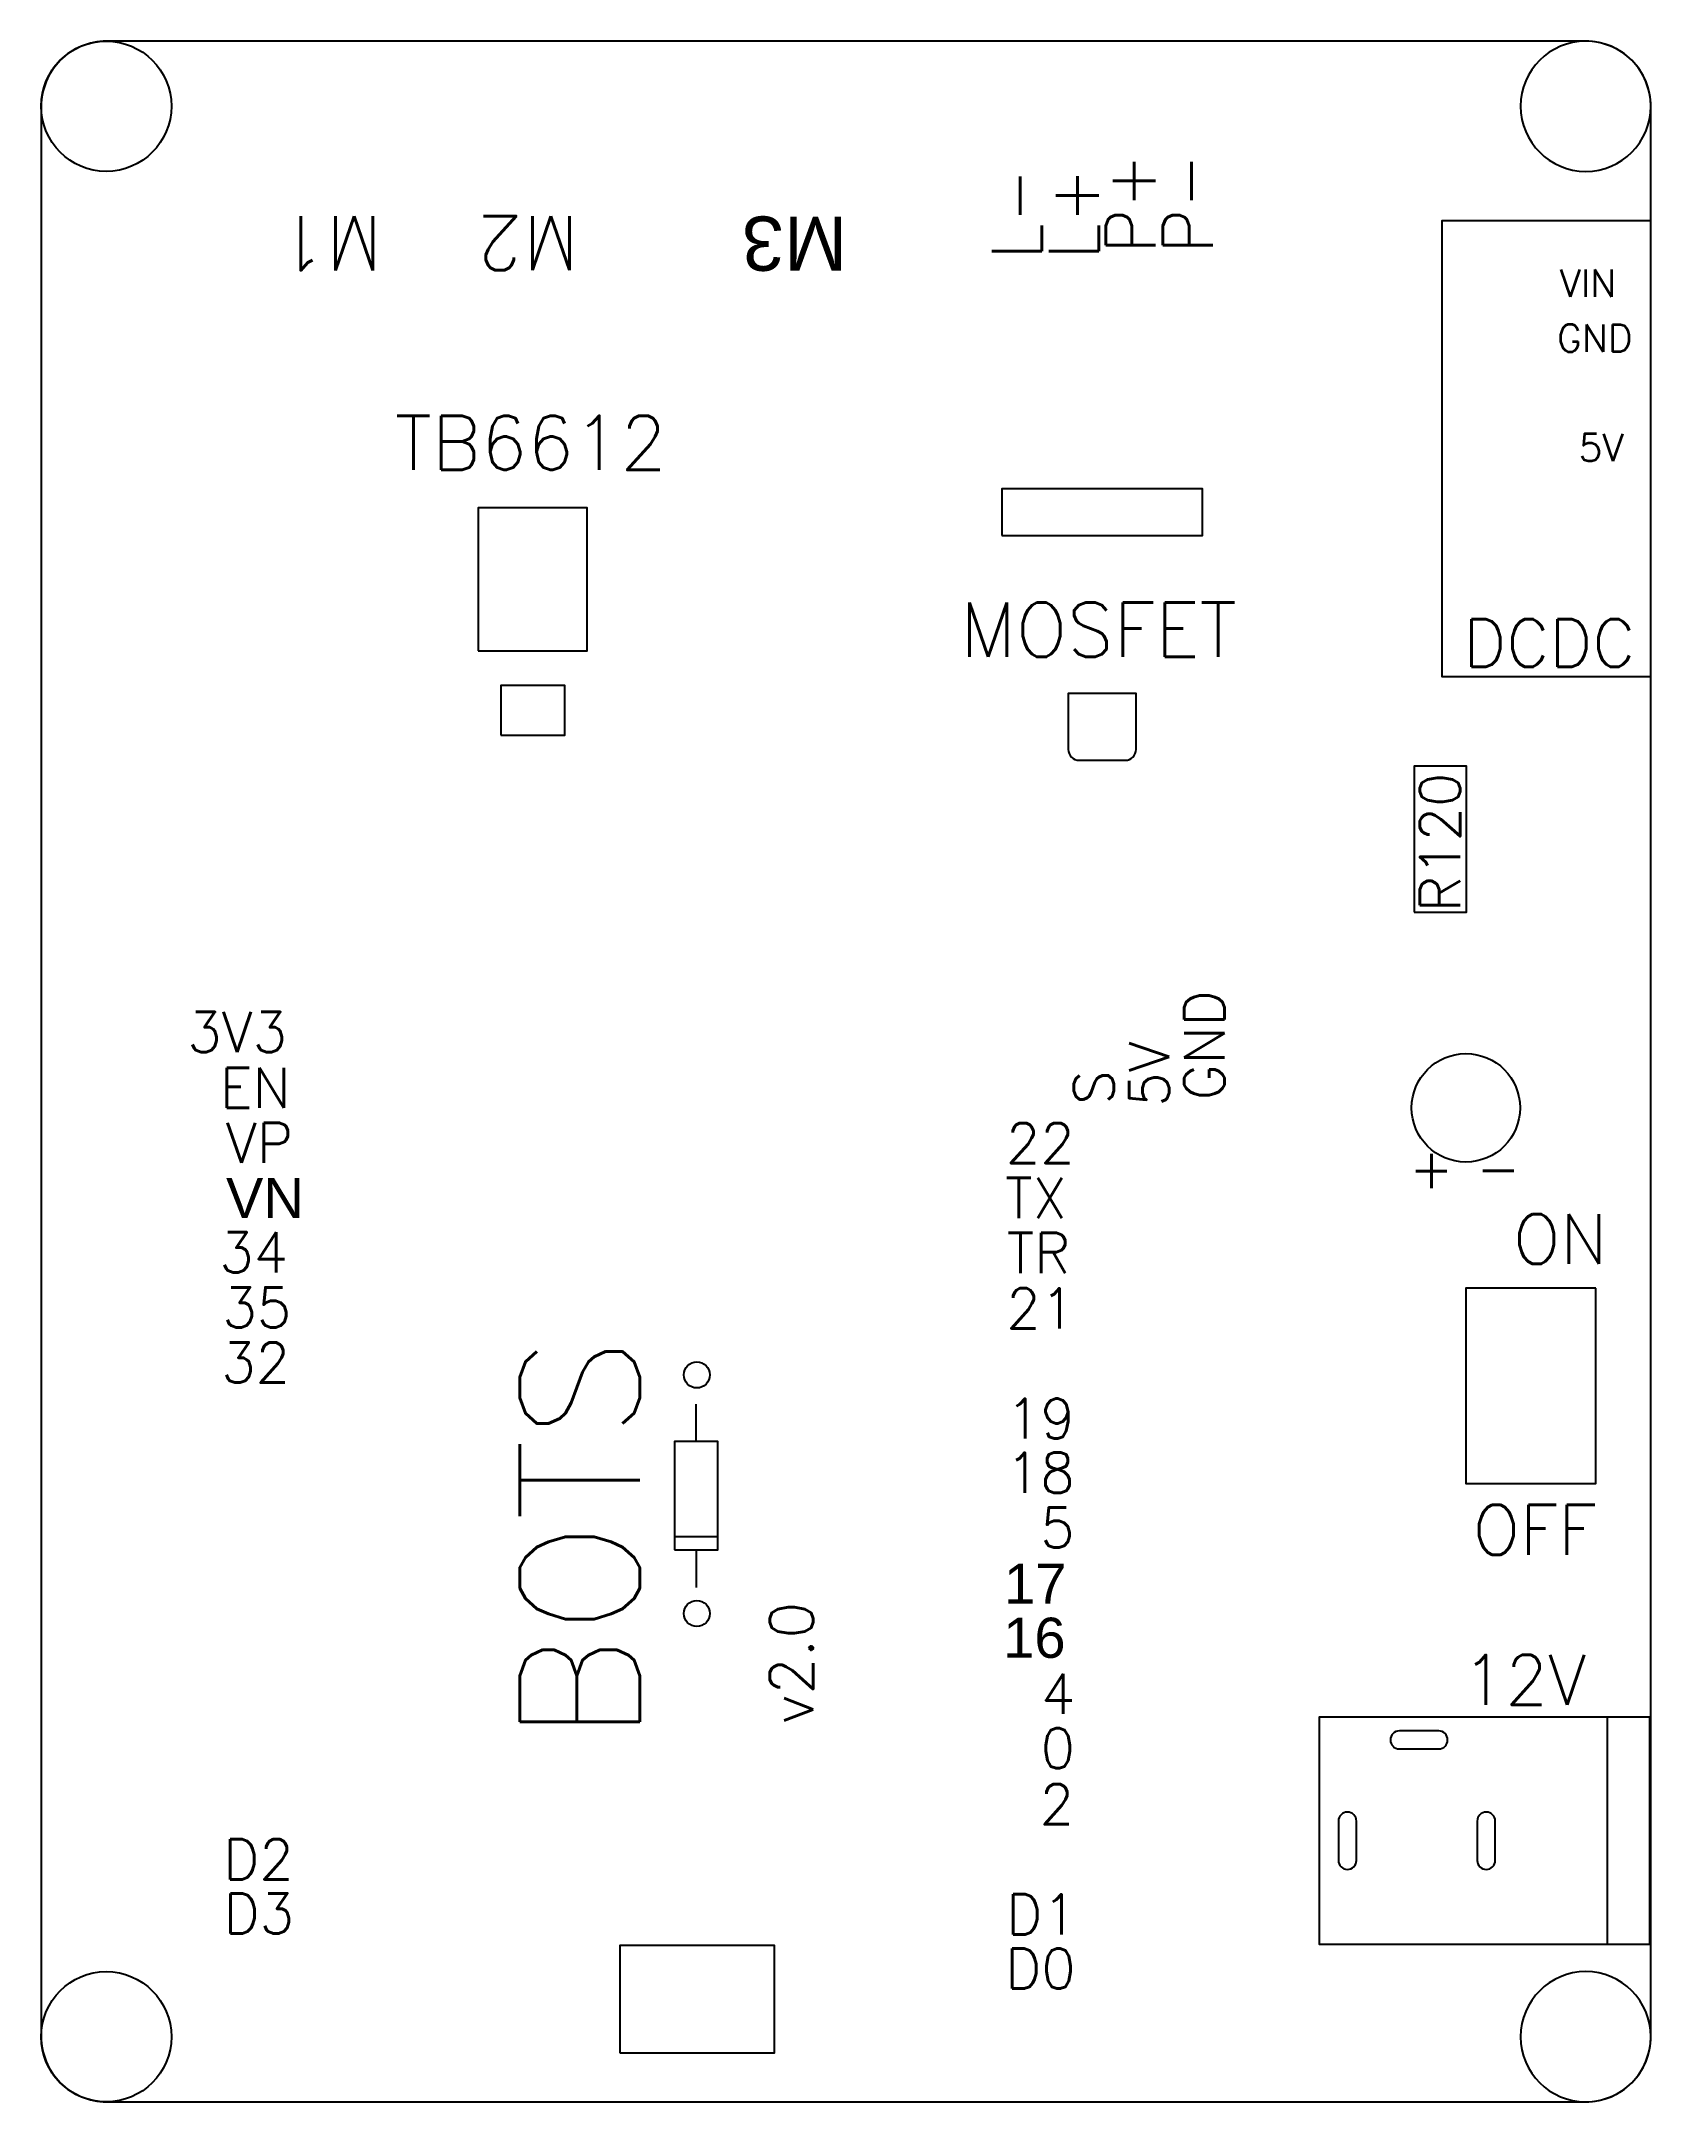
# Model space of a CAD drawing. Extents: x -61.7 to 12.5, y -47.5 to 47.5.
import ezdxf

# ---------------------------------------------------------------- set-up
doc = ezdxf.new("R2010")
doc.units = 0
for name, color, linetype in [('DEFAULT', 7, 'CONTINUOUS'), ('MOSFET', 7, 'CONTINUOUS'), ('MOSFET$MASK', 7, 'CONTINUOUS')]:
    doc.layers.add(name, color=color, linetype=linetype)
doc.styles.add('DEFAULT', font='arial.ttf')
doc.styles.add('MTXPL_CONSOLAS', font='txt.shx', dxfattribs={"height": 0.2})
doc.styles.add('MTXPL_INTER', font='txt.shx', dxfattribs={"height": 0.2})

msp = doc.modelspace()

# ---------------------------------------------------------------- linework, layer by layer
at = {"layer": 'DEFAULT'}
for points in [[(2.711, -30.402), (0.898, -30.402, 1), (0.898, -31.229), (2.711, -31.229, 1)], [(-1.082, -36.372), (-1.082, -34.559, 1), (-1.909, -34.559), (-1.909, -36.372, 1)], [(5.318, -36.372), (5.318, -34.559, 1), (4.491, -34.559), (4.491, -36.372, 1)]]:
    msp.add_lwpolyline(points, format="xyb", close=True, dxfattribs=at)
for centre in [(-31.487, -13.989), (-31.487, -24.989)]:
    msp.add_circle(centre, 0.6, dxfattribs=at)
at = {"layer": 'MOSFET'}
for centre in [(-58.711, 44.5), (-58.711, -44.5)]:
    msp.add_circle(centre, 3, dxfattribs=at)
at = {"layer": 'MOSFET', "extrusion": (0, 0, -1)}
for centre in [(-9.489, 44.5), (-9.489, -44.5)]:
    msp.add_circle(centre, 3, dxfattribs=at)
at = {"layer": 'MOSFET$MASK'}
for p, q in [((-31.514, -17.059), (-31.514, -15.333)), ((-32.514, -21.445), (-30.514, -21.445)), ((-31.514, -22.059), (-31.514, -23.785)), ((10.471, -29.767), (10.471, -40.233))]:
    msp.add_line(p, q, dxfattribs=at)
for points in [[(12.489, -44.5), (12.489, 44.5, 0.414214), (9.489, 47.5), (-58.711, 47.5, 0.414214), (-61.711, 44.5), (-61.711, -44.5, 0.414214), (-58.711, -47.5), (9.489, -47.5, 0.414214)], [(-13.863, 14.347), (-11.736, 14.347, 0.414214), (-11.236, 14.847), (-11.236, 17.43), (-14.363, 17.43), (-14.363, 14.847, 0.414214)]]:
    msp.add_lwpolyline(points, format="xyb", close=True, dxfattribs=at)
msp.add_lwpolyline([(12.489, 39.213), (2.861, 39.213), (2.861, 18.213), (12.489, 18.213)], dxfattribs=at)
for points in [[(-17.427, 24.714), (-8.172, 24.714), (-8.172, 26.868), (-17.427, 26.868)], [(-41.562, 19.396), (-36.537, 19.396), (-36.537, 25.989), (-41.562, 25.989)], [(-40.524, 15.504), (-37.576, 15.504), (-37.576, 17.797), (-40.524, 17.797)], [(1.58, 7.352), (3.996, 7.352), (3.996, 14.081), (1.58, 14.081)], [(9.962, -9.994), (3.962, -9.994), (3.962, -18.994), (9.962, -18.994)], [(-32.514, -22.059), (-30.514, -22.059), (-30.514, -17.059), (-32.514, -17.059)], [(12.439, -40.233), (12.439, -29.767), (-2.795, -29.767), (-2.795, -40.233)], [(-35.036, -45.247), (-27.901, -45.247), (-27.901, -40.293), (-35.036, -40.293)]]:
    msp.add_lwpolyline(points, close=True, dxfattribs=at)
msp.add_circle((3.964, -1.675), 2.5, dxfattribs=at)

# ---------------------------------------------------------------- texts
for s, height, rotation, style, p in [('P+', 2.3, 90, 'MTXPL_CONSOLAS', (-10.336, 37.707)), ('P-', 2.3, 90, 'MTXPL_CONSOLAS', (-7.699, 37.707)), ('L-', 2.3, 90, 'MTXPL_CONSOLAS', (-15.589, 37.419)), ('L+', 2.3, 90, 'MTXPL_CONSOLAS', (-12.959, 37.427)), ('M1', 2.5, 180, 'MTXPL_CONSOLAS', (-45.997, 39.433)), ('M2', 2.5, 180, 'MTXPL_CONSOLAS', (-36.926, 39.44)), ('M3', 2.5, 180, 'DEFAULT', (-24.559, 39.418)), ('R120', 1.8501, 90, 'MTXPL_CONSOLAS', (3.698, 7.357)), ('GND', 1.8501, 90, 'MTXPL_CONSOLAS', (-7.166, -1.33)), ('5V', 1.8501, 90, 'MTXPL_CONSOLAS', (-9.713, -1.621)), ('S', 1.85, 90, 'MTXPL_CONSOLAS', (-12.257, -1.527)), ('+', 1.85, 180, 'MTXPL_CONSOLAS', (3.404, -3.795)), ('BOTS', 5.535, 90, 'MTXPL_INTER', (-34.116, -30.939)), ('v2.0', 2, 90, 'MTXPL_CONSOLAS', (-26.128, -30.099))]:
    msp.add_text(s, height=height, rotation=rotation, dxfattribs=dict(at, style=style)).set_placement(p)
for s, height, style, p in [('VIN', 1.2662, 'MTXPL_CONSOLAS', (8.284, 35.715)), ('GND', 1.2662, 'MTXPL_CONSOLAS', (8.17, 33.18)), ('TB6612', 2.5, 'MTXPL_CONSOLAS', (-45.413, 27.733)), ('5V', 1.271, 'MTXPL_CONSOLAS', (9.167, 28.131)), ('MOSFET', 2.5, 'MTXPL_CONSOLAS', (-19.346, 19.116)), ('DCDC', 2.2012, 'MTXPL_CONSOLAS', (3.846, 18.655)), ('3V3', 1.85, 'MTXPL_CONSOLAS', (-54.975, 0.897)), ('EN', 1.85, 'MTXPL_CONSOLAS', (-53.467, -1.675)), ('VP', 1.85, 'MTXPL_CONSOLAS', (-53.197, -4.215)), ('22', 1.85, 'MTXPL_CONSOLAS', (-17.243, -4.226)), ('-', 1.85, 'MTXPL_CONSOLAS', (4.437, -5.374)), ('VN', 1.85, 'DEFAULT', (-53.194, -6.755)), ('TX', 1.85, 'MTXPL_CONSOLAS', (-17.273, -6.755)), ('ON', 2.3, 'MTXPL_CONSOLAS', (6.148, -8.871)), ('34', 1.85, 'MTXPL_CONSOLAS', (-53.503, -9.263)), ('TR', 1.85, 'MTXPL_CONSOLAS', (-17.206, -9.295)), ('35', 1.85, 'MTXPL_CONSOLAS', (-53.357, -11.803)), ('21', 1.85, 'MTXPL_CONSOLAS', (-17.227, -11.846)), ('32', 1.85, 'MTXPL_CONSOLAS', (-53.414, -14.343)), ('19', 1.85, 'MTXPL_CONSOLAS', (-17.231, -16.926)), ('18', 1.85, 'MTXPL_CONSOLAS', (-17.243, -19.423)), ('5', 1.85, 'MTXPL_CONSOLAS', (-15.658, -21.952)), ('OFF', 2.3, 'MTXPL_CONSOLAS', (4.284, -22.281)), ('17', 1.85, 'DEFAULT', (-17.324, -24.541)), ('16', 1.85, 'DEFAULT', (-17.364, -27.032)), ('12V', 2.3, 'MTXPL_CONSOLAS', (3.805, -29.197)), ('4', 1.85, 'MTXPL_CONSOLAS', (-15.625, -29.615)), ('0', 1.85, 'MTXPL_CONSOLAS', (-15.643, -32.123)), ('2', 1.85, 'MTXPL_CONSOLAS', (-15.686, -34.706)), ('D2', 1.85, 'MTXPL_CONSOLAS', (-53.322, -37.246)), ('D3', 1.85, 'MTXPL_CONSOLAS', (-53.305, -39.743)), ('D1', 1.85, 'MTXPL_CONSOLAS', (-17.218, -39.781)), ('D0', 1.85, 'MTXPL_CONSOLAS', (-17.269, -42.283))]:
    msp.add_text(s, height=height, dxfattribs=dict(at, style=style)).set_placement(p)

doc.saveas('drawing.dxf')
